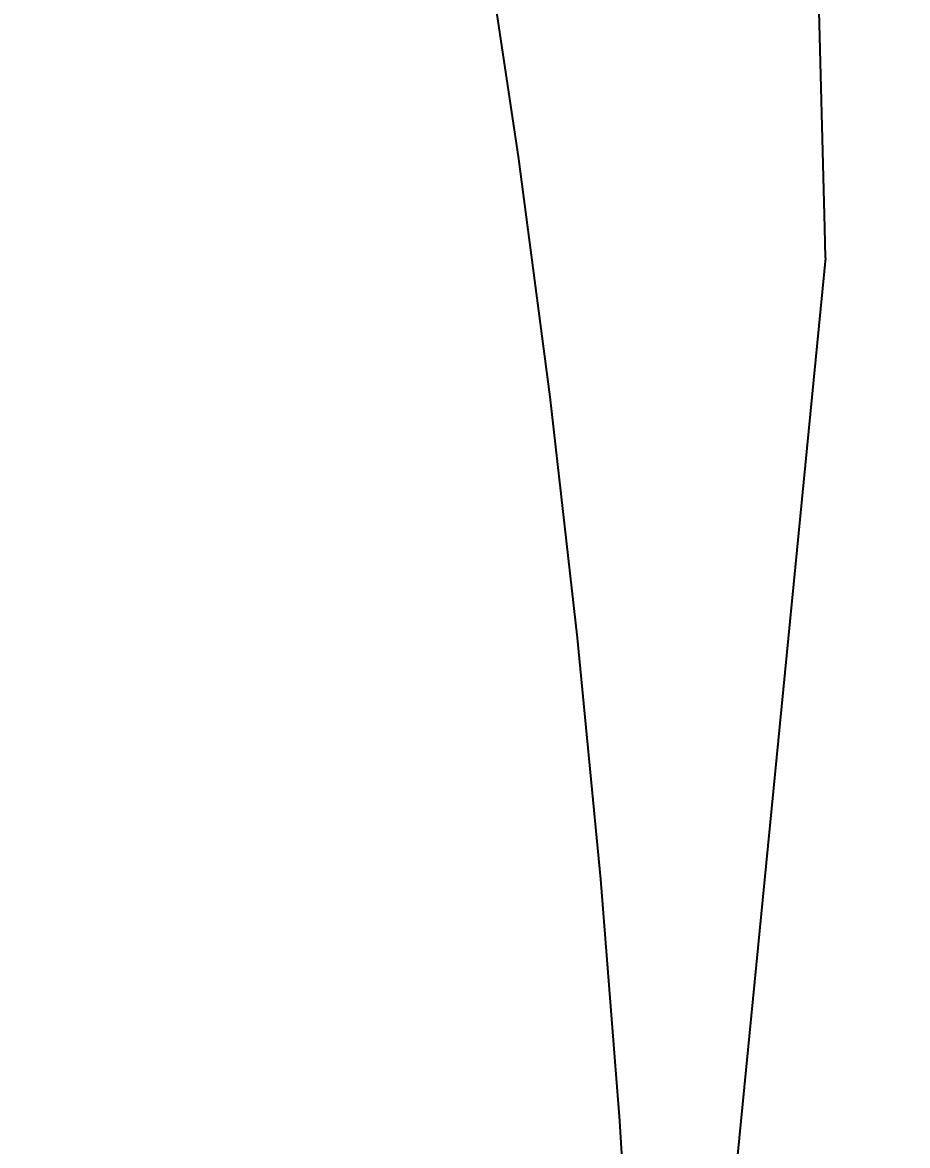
# Model space of a CAD drawing. Header units: metres. Extents: x 2 to 659295185, y -28 to 1124222152.
# Drawn here: x 655010.073 to 655013.859, y 1123146.476 to 1123151.282 of the extents above; entities that cross this region are included whole.
import ezdxf

# ---------------------------------------------------------------- set-up
doc = ezdxf.new("R2010")
doc.units = ezdxf.units.M
doc.header["$MEASUREMENT"] = 0
doc.layers.add('LIMITE 2017 IGVSB', color=7, linetype='CONTINUOUS', lineweight=120)
doc.layers.add('MANZANA', color=30, linetype='CONTINUOUS')
doc.styles.get("Standard").update_dxf_attribs({"font": 'tahoma.ttf'})
doc.dimstyles.new('ISO-25', dxfattribs={"dimtxt": 2.5, "dimasz": 2.5, "dimexe": 1.25, "dimexo": 0.625, "dimtad": 1, "dimtxsty": 'Standard', "dimcen": 2.5, "dimadec": 0, "dimazin": 0, "dimtfac": 1, "dimtmove": 0, "dimatfit": 3, "dimfxl": 1, "dimarcsym": 0})

# ---------------------------------------------------------------- blocks, each defined once
blk = doc.blocks.new('*D2459')
at = {"layer": 'LIMITE 2017 IGVSB', "color": 0, "lineweight": -2, "transparency": 16777216}
for p, q in [((654864.5521, 1123147.4999), (654865.6254, 1123150.7964)), ((654867.6156, 1123148.8339), (654941.0306, 1123124.932)), ((655015.0003, 1123100.8495), (654947.0806, 1123122.9623)), ((655016.6912, 1123097.9676), (655017.7645, 1123101.2642))]:
    blk.add_line(p, q, dxfattribs=at)
at = {"layer": 'LIMITE 2017 IGVSB', "color": 0, "lineweight": 0, "transparency": 16777216}
for points in [[(654867.7446, 1123149.2301), (654867.4866, 1123148.4377), (654865.2384, 1123149.6079)], [(655015.1293, 1123101.2457), (655014.8713, 1123100.4533), (655017.3775, 1123100.0756)]]:
    blk.add_solid(points, dxfattribs=at)
at = {"layer": 'LIMITE 2017 IGVSB', "color": 0, "lineweight": 0, "transparency": 16777216, "insert": (654944.0542, 1123123.9427), "char_height": 2.5, "attachment_point": 5, "rotation": 341.9662}
blk.add_mtext('160', dxfattribs=at)

msp = doc.modelspace()

# ---------------------------------------------------------------- linework, layer by layer
at = {"layer": 'MANZANA'}
for points in [[(655013.508, 1123150.2748), (655013.5058, 1123150.4034), (655013.4787, 1123151.4406), (655013.4334, 1123152.4772), (655013.3701, 1123153.5128), (655013.2887, 1123154.5472), (655013.1892, 1123155.58), (655013.0718, 1123156.6109), (655012.9363, 1123157.6396)], [(655012.7664, 1123143.344), (655012.7643, 1123143.4726), (655012.7371, 1123144.5098), (655012.6919, 1123145.5464), (655012.6285, 1123146.5821), (655012.5471, 1123147.6165), (655012.4477, 1123148.6493), (655012.3302, 1123149.6802), (655012.1948, 1123150.7089), (655012.0414, 1123151.7351), (655011.8702, 1123152.7584), (655011.6811, 1123153.7786), (655011.4742, 1123154.7954), (655011.2496, 1123155.8083), (655011.0074, 1123156.8172)], [(655013.508, 1123150.2748), (655008.5055, 1123099.2313)], [(655013.508, 1123150.2748), (655008.5055, 1123099.2313)]]:
    msp.add_lwpolyline(points, dxfattribs=at)

# ---------------------------------------------------------------- dimensions: what is measured, and where the dimension line sits
at = {"layer": 'LIMITE 2017 IGVSB', "lineweight": 0}
dim = msp.add_linear_dim(base=(654865.2384, 1123149.6079), p1=(655016.4977, 1123097.3733), p2=(654864.3586, 1123146.9056), angle=161.9662, dimstyle='ISO-25', override={"dimtmove": 2}, dxfattribs=at)
dim.commit()
dim.dimension.update_dxf_attribs({"geometry": '*D2459', "text_midpoint": (654944.0542, 1123123.9427), "dimtype": 161})

doc.saveas('drawing.dxf')
